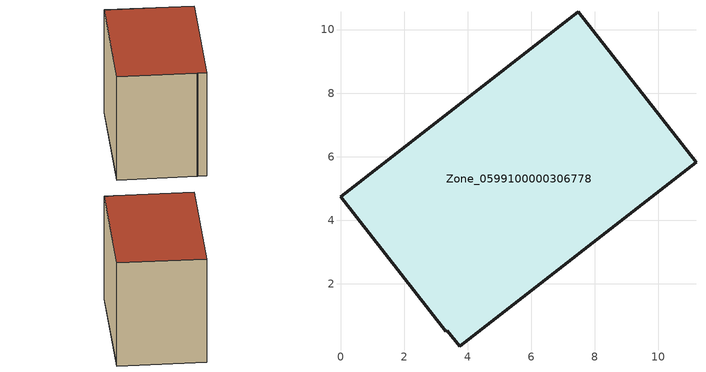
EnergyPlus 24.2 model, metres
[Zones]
Zone_0599100000306778
 floor ground (C_G): 3.75,0.04 3.36,0.53 3.31,0.51 0,4.74 7.48,10.56 11.18,5.83 z0
 wall outside (C_F): 11.18,5.83 7.48,10.56 0,4.74 3.31,0.51 3.36,0.53 3.75,0.04 11.18,5.83 z0:7.76
 roof outside (C_R): 3.36,0.53 3.75,0.04 11.18,5.83 7.48,10.56 0,4.74 3.31,0.51 z7.76
[BUILDING]
Pand.0599100000306778: North Axis=0; Terrain=City; Loads Convergence Tolerance Value=0.04; Temperature Convergence Tolerance Value=0.4; Solar Distribution=FullExterior; Maximum Number of Warmup Days=25; Minimum Number of Warmup Days=1
[Site:Location]
Rotterdam.The.Hague.AP_ZH_NLD Design_Conditions: Latitude=51.96; Longitude=4.45; Time Zone=1; Elevation=-4.5
[SITE:GROUNDTEMPERATURE:BUILDINGSURFACE]
18, 18, 18, 18, 18, 18, 18, 18, 18, 18, 18, 18
[MATERIAL] Thermal Absorptance=0.9; Solar Absorptance=0.7; Visible Absorptance=0.7
Name | Roughness | Thickness | Conductivity | Density | Specific Heat
G.TI.1975-1991 | MediumSmooth | 0.15 | 0.288461 | 540 | 1210
F.TI.1975-1991 | Rough | 0.3 | 0.230769 | 1920 | 840
R.TI.1975-1991 | MediumRough | 0.2 | 0.153846 | 1500 | 1000
[CONSTRUCTION]
C_G: G.TI.1975-1991
C_F: F.TI.1975-1991
C_R: R.TI.1975-1991
[ZONE]
Zone_0599100000306778: Type=1; Multiplier=1; Ceiling Height=Autocalculate; Volume=Autocalculate; Floor Area=autocalculate; Part of Total Floor Area=Yes
[ZONEINFILTRATION:DESIGNFLOWRATE]
Infil_Zone_0599100000306778: Zone or ZoneList or Space or SpaceList=Zone_0599100000306778; Schedule=AlwaysOn; Design Flow Rate Calculation Method=Flow/Area; Flow Rate per Floor Area=0.003; Constant Term Coefficient=1; Temperature Term Coefficient=0; Velocity Term Coefficient=0; Velocity Squared Term Coefficient=0
[HVACTEMPLATE:ZONE:IDEALLOADSAIRSYSTEM]
Zone_0599100000306778: Maximum Heating Supply Air Temperature=50; Minimum Cooling Supply Air Temperature=13; Maximum Heating Supply Air Humidity Ratio=0.0156; Minimum Cooling Supply Air Humidity Ratio=0.0077; Heating Limit=NoLimit; Cooling Limit=NoLimit; Dehumidification Control Type=ConstantSensibleHeatRatio; Cooling Sensible Heat Ratio=0.7; Dehumidification Setpoint=60; Humidification Control Type=None; Humidification Setpoint=30; Outdoor Air Method=None; Outdoor Air Flow Rate per Person=0.00944; Outdoor Air Flow Rate per Zone Floor Area=0; Outdoor Air Flow Rate per Zone=0; Demand Controlled Ventilation Type=None; Outdoor Air Economizer Type=NoEconomizer; Heat Recovery Type=None; Sensible Heat Recovery Effectiveness=0.7; Latent Heat Recovery Effectiveness=0.65
[ZONECONTROL:THERMOSTAT]
ThermostatControl_Zone_0599100000306778: Zone or ZoneList=Zone_0599100000306778; Control Type Schedule=DualSetpointControlType; Control 1=Thermostat_Zone_0599100000306778; Temperature Difference Between Cutout And Setpoint=0
[THERMOSTATSETPOINT:DUALSETPOINT]
Thermostat_Zone_0599100000306778: Heating Setpoint Temperature Schedule=HeatingSetpoint_Zone_0599100000306778; Cooling Setpoint Temperature Schedule=CoolingSetpoint_Zone_0599100000306778
[SCHEDULE:COMPACT]
HeatingSetpoint_Zone_0599100000306778: Through: 12/31, For: AllDays, Until: 24:00, 21
CoolingSetpoint_Zone_0599100000306778: Through: 12/31, For: AllDays, Until: 24:00, 24
DualSetpointControlType: Through: 12/31, For: AllDays, Until: 24:00, 4
AlwaysOn: Through: 12/31, For: AllDays, Until: 24:00, 1
